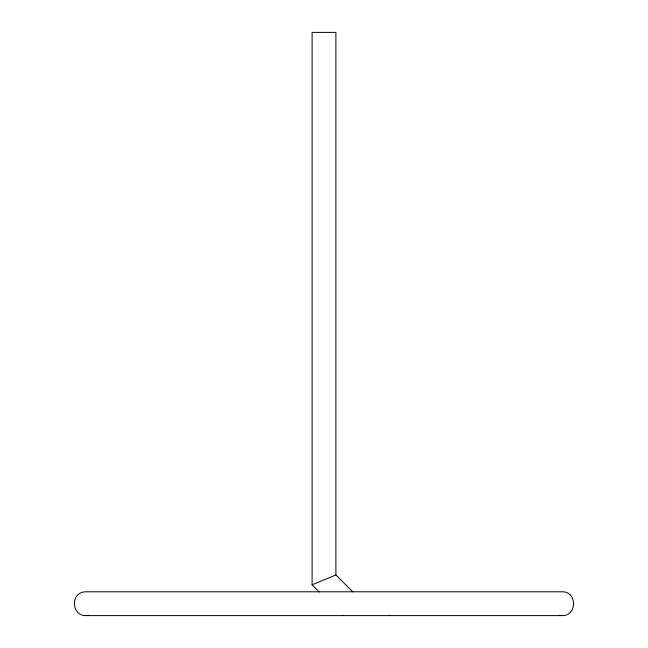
<?xml version="1.0" encoding="UTF-8"?>
<svg xmlns="http://www.w3.org/2000/svg" width="648" height="648" viewBox="0 0 648 648"><rect width="100%" height="100%" fill="white"/><g stroke="black" fill="none" stroke-linecap="round" stroke-linejoin="round"><path stroke-width="0.97" d="M342.873 615.6L343.043 615.195M312.101 584.82L335.899 574.962L335.899 32.4L312.101 32.4L312.101 584.82L319.253 591.98M85.957 615.6L562.043 615.6C577.327 616.175 577.327 591.219 562.043 591.794L85.957 591.794C68.947 591.77 71.604 618.775 88.266 615.292M559.653 615.292L562.043 615.6M335.899 574.962L352.731 591.794M389.464 615.195L389.464 615.6"/></g></svg>
